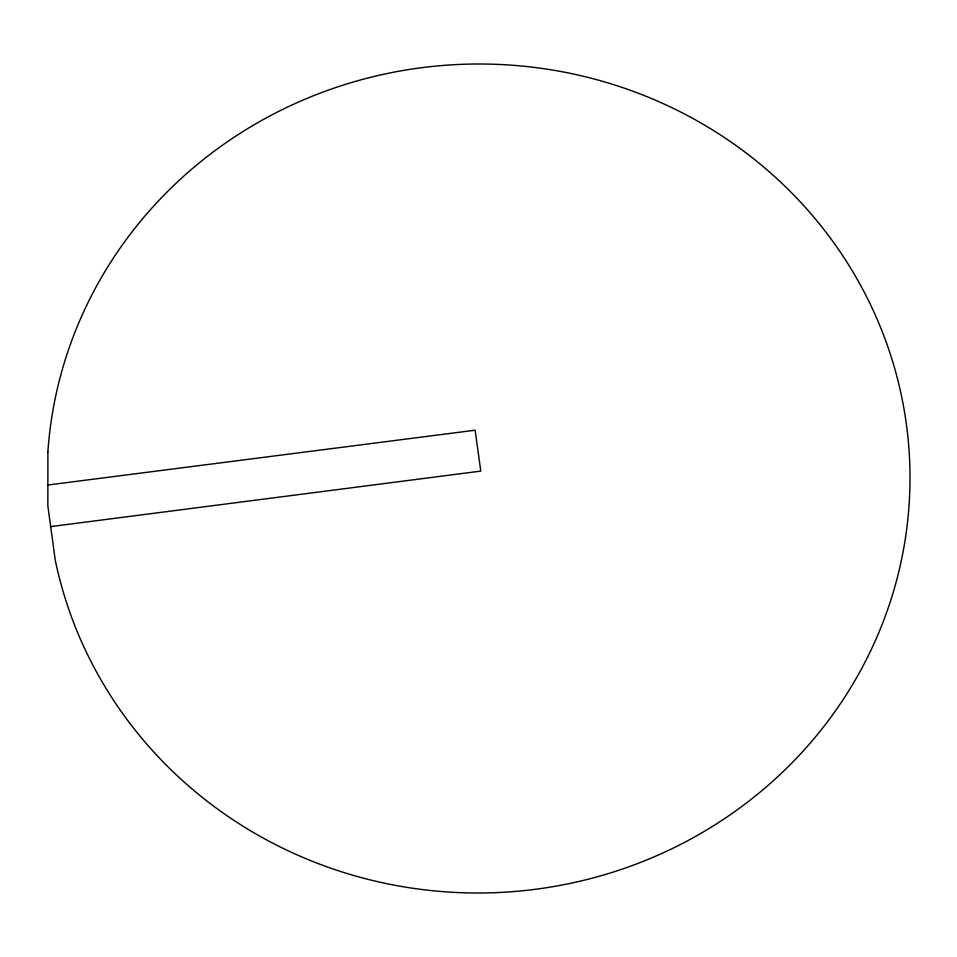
<?xml version="1.0" encoding="UTF-8"?>
<svg xmlns="http://www.w3.org/2000/svg" width="957" height="957" viewBox="0 0 957 957"><rect width="100%" height="100%" fill="white"/><g stroke="black" fill="none" stroke-linecap="round" stroke-linejoin="round"><path stroke-width="1.44" d="M50.685 526.601L480.785 471.107L475.115 430.219L47.874 485.02M47.898 451.656L47.85 505.93L55.279 560.204A431.535 414.489 -1.1 0 0 733.66 812.373A431.535 414.489 -1.1 0 0 686.205 114.876A431.535 414.489 -1.1 0 0 47.898 451.656"/></g></svg>
